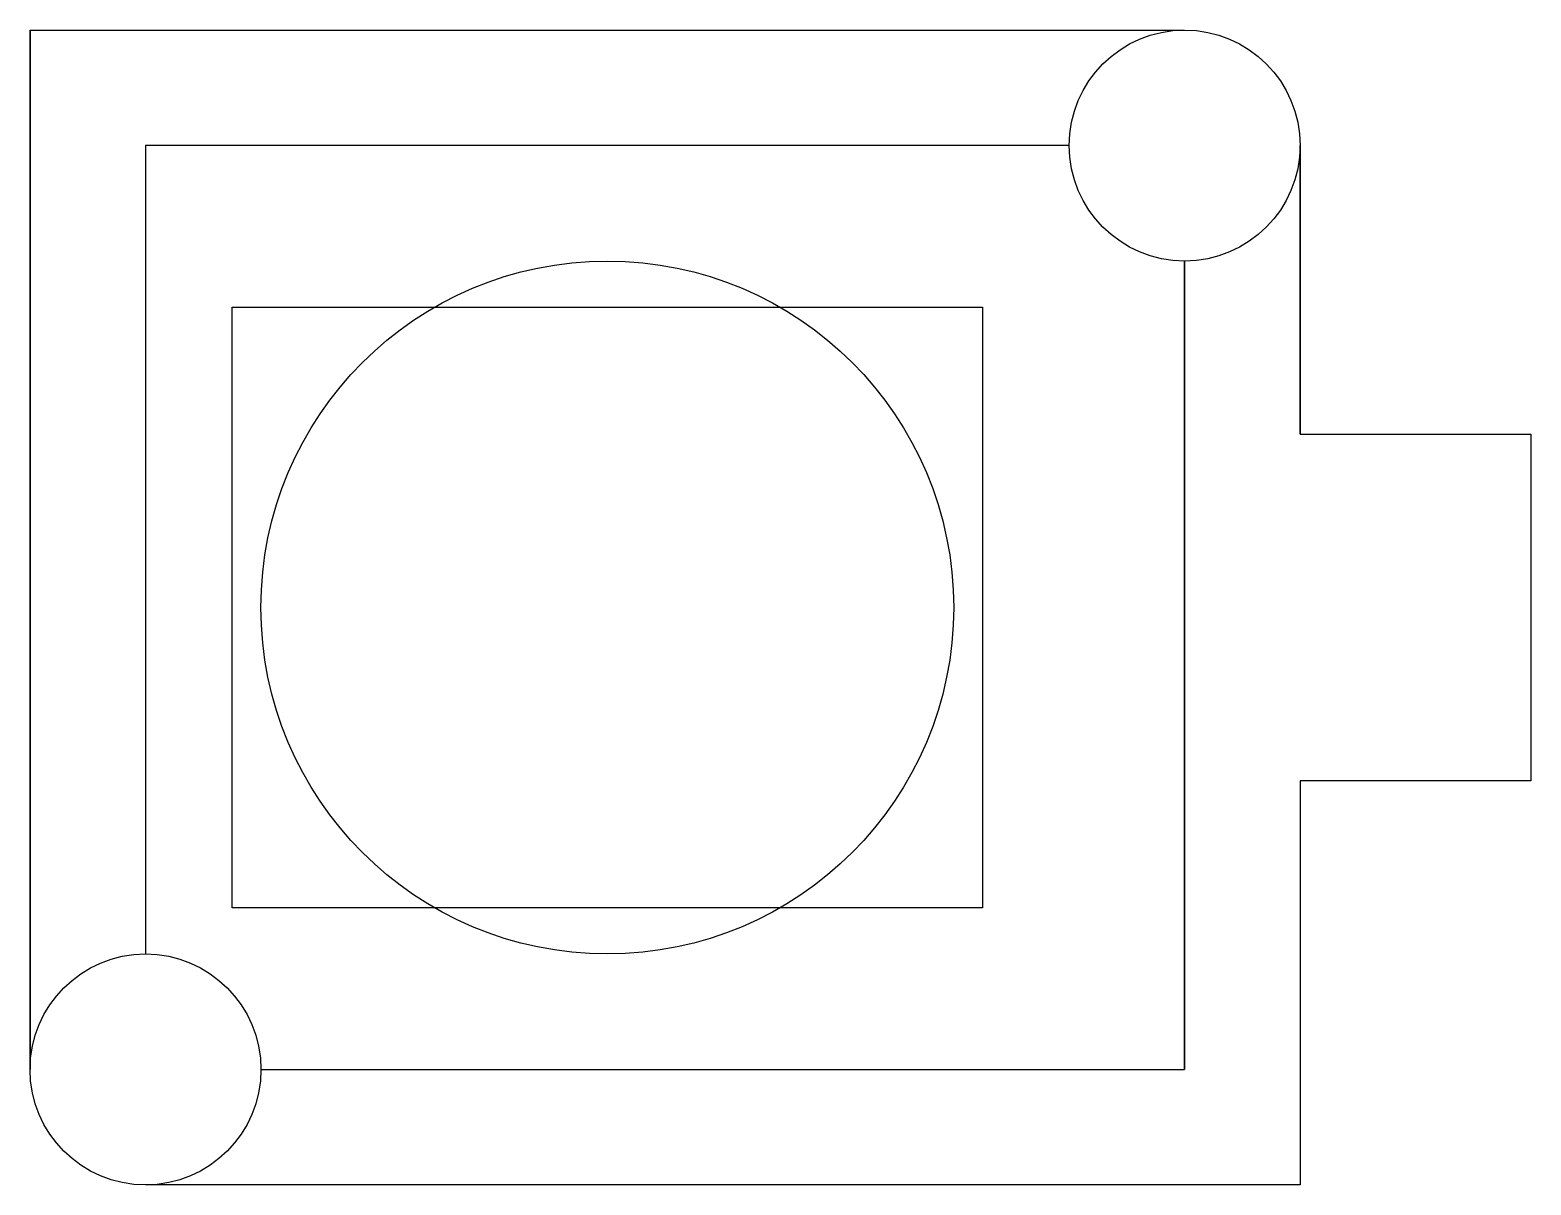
# Model space of a CAD drawing. Header units: millimetres. Extents: x -5 to 8, y -5 to 5.
import ezdxf

# ---------------------------------------------------------------- set-up
doc = ezdxf.new("R2010")
doc.units = ezdxf.units.MM
doc.layers.get('0').update_dxf_attribs({"linetype": 'CONTINUOUS'})

msp = doc.modelspace()

# ---------------------------------------------------------------- linework, layer by layer
for p, q in [((-5, 5), (-5, -4)), ((-5, -4), (-5, 5)), ((-5, 5), (5, 5)), ((4, 4), (-4, 4)), ((-4, 4), (-4, -3)), ((6, 1.5), (6, 4)), ((6, 4), (6, 1.5)), ((5, 3), (5, -4)), ((5, -4), (5, 3)), ((6, 1.5), (8, 1.5)), ((8, 1.5), (8, -1.5)), ((8, -1.5), (6, -1.5)), ((6, -1.5), (6, -5)), ((-3, -4), (5, -4)), ((6, -5), (-4, -5))]:
    msp.add_line(p, q)
msp.add_lwpolyline([(3.25, -2.6), (-3.25, -2.6), (-3.25, 2.6), (3.25, 2.6)], close=True)
for centre, radius in [((5, 4), 1), ((0, 0), 3), ((0, 0), 3), ((-4, -4), 1)]:
    msp.add_circle(centre, radius)

doc.saveas('drawing.dxf')
